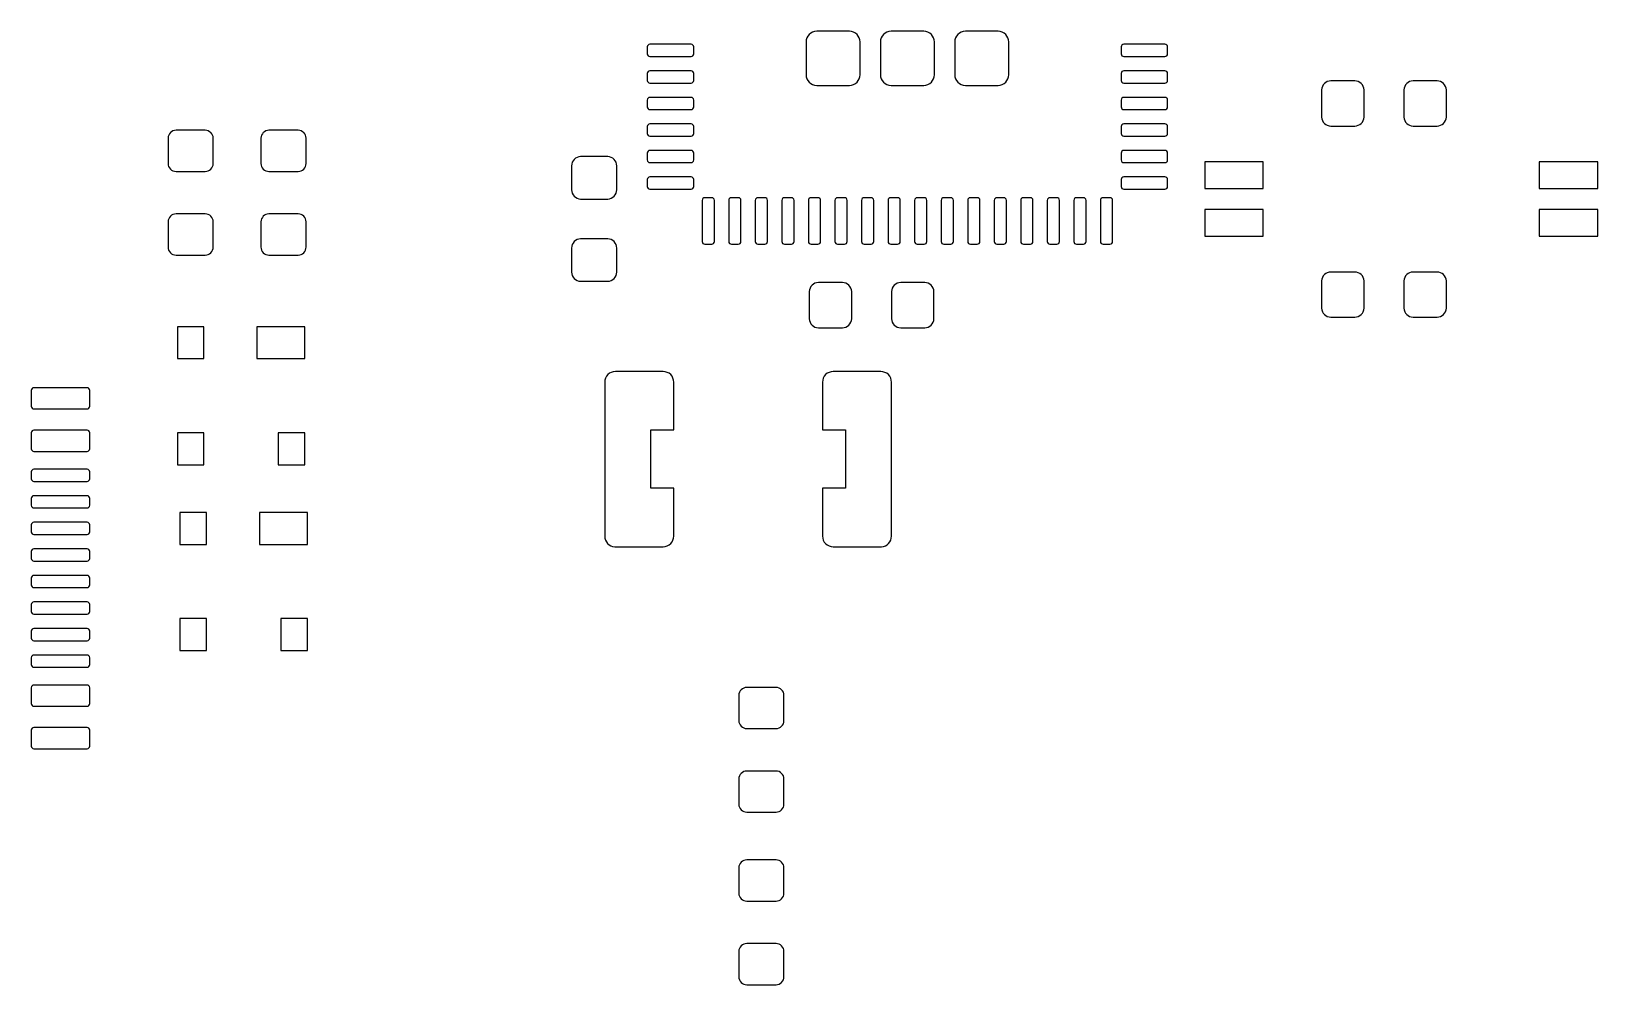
# Model space of a CAD drawing. Extents: x -210 to 210, y -160 to 160.
# Drawn here: x -143.75 to -114.25, y 17.2 to 35.16 of the extents above; entities that cross this region are included whole.
import ezdxf

# ---------------------------------------------------------------- set-up
doc = ezdxf.new("R2010")
doc.units = 0
doc.header["$MEASUREMENT"] = 0
doc.layers.get('0').update_dxf_attribs({"linetype": 'CONTINUOUS'})

msp = doc.modelspace()

# ---------------------------------------------------------------- linework, layer by layer
for points in [[(-128.140996, 34.958999, 0.414611), (-128.341006, 35.158999), (-128.341006, 35.158999), (-128.959004, 35.158999), (-128.959004, 35.158999, 0.414686), (-129.159004, 34.958999), (-129.159004, 34.958999), (-129.159004, 34.341001), (-129.159004, 34.341001, 0.414661), (-128.959004, 34.141001), (-128.959004, 34.141001), (-128.341006, 34.141001), (-128.341006, 34.141001, 0.414629), (-128.140996, 34.341001), (-128.140996, 34.341001), (-128.140996, 34.958999)], [(-126.741006, 34.958999, 0.414582), (-126.940996, 35.158999), (-126.940996, 35.158999), (-127.559004, 35.158999), (-127.559004, 35.158999, 0.414672), (-127.758994, 34.958999), (-127.758994, 34.958999), (-127.758994, 34.341001), (-127.758994, 34.341001, 0.414675), (-127.559004, 34.141001), (-127.559004, 34.141001), (-126.940996, 34.141001), (-126.940996, 34.141001, 0.414568), (-126.741006, 34.341001), (-126.741006, 34.341001), (-126.741006, 34.958999)], [(-125.340996, 34.958999, 0.414568), (-125.541006, 35.158999), (-125.541006, 35.158999), (-126.158994, 35.158999), (-126.158994, 35.158999, 0.414693), (-126.359004, 34.958999), (-126.359004, 34.958999), (-126.359004, 34.341001), (-126.359004, 34.341001, 0.414704), (-126.158994, 34.141001), (-126.158994, 34.141001), (-125.541006, 34.141001), (-125.541006, 34.141001, 0.414586), (-125.340996, 34.341001), (-125.340996, 34.341001), (-125.340996, 34.958999)], [(-131.275, 34.865, 0.414214), (-131.32501, 34.915), (-131.32501, 34.915), (-132.1, 34.915), (-132.1, 34.915, 0.414385), (-132.14999, 34.865), (-132.14999, 34.865), (-132.14999, 34.735002), (-132.14999, 34.735002, 0.414414), (-132.1, 34.685), (-132.1, 34.685), (-131.32501, 34.685), (-131.32501, 34.685, 0.414299), (-131.275, 34.735002), (-131.275, 34.735002), (-131.275, 34.865)], [(-122.35, 34.865, 0.414228), (-122.4, 34.915), (-122.4, 34.915), (-123.175, 34.915), (-123.175, 34.915, 0.414357), (-123.225, 34.865), (-123.225, 34.865), (-123.225, 34.735002), (-123.225, 34.735002, 0.414285), (-123.175, 34.685), (-123.175, 34.685), (-122.4, 34.685), (-122.4, 34.685, 0.414056), (-122.35, 34.735002), (-122.35, 34.735002), (-122.35, 34.865)], [(-131.275, 34.364998, 0.414214), (-131.32501, 34.415), (-131.32501, 34.415), (-132.1, 34.415), (-132.1, 34.415, 0.4144), (-132.14999, 34.364998), (-132.14999, 34.364998), (-132.14999, 34.235), (-132.14999, 34.235, 0.414414), (-132.1, 34.185), (-132.1, 34.185), (-131.32501, 34.185), (-131.32501, 34.185, 0.414299), (-131.275, 34.235), (-131.275, 34.235), (-131.275, 34.364998)], [(-122.35, 34.364998, 0.414228), (-122.4, 34.415), (-122.4, 34.415), (-123.175, 34.415), (-123.175, 34.415, 0.414371), (-123.225, 34.364998), (-123.225, 34.364998), (-123.225, 34.235), (-123.225, 34.235, 0.414256), (-123.175, 34.185), (-123.175, 34.185), (-122.4, 34.185), (-122.4, 34.185, 0.414042), (-122.35, 34.235), (-122.35, 34.235), (-122.35, 34.364998)], [(-118.65, 34.056001, 0.404369), (-118.825, 34.224998), (-118.825, 34.224998), (-119.275, 34.224998), (-119.275, 34.224998, 0.40438), (-119.45, 34.056001), (-119.45, 34.056001), (-119.45, 33.543999), (-119.45, 33.543999, 0.404416), (-119.275, 33.374998), (-119.275, 33.374998), (-118.825, 33.374998), (-118.825, 33.374998, 0.404357), (-118.65, 33.543999), (-118.65, 33.543999), (-118.65, 34.056001)], [(-117.1, 34.056001, 0.404385), (-117.275, 34.224998), (-117.275, 34.224998), (-117.725, 34.224998), (-117.725, 34.224998, 0.40444), (-117.9, 34.056001), (-117.9, 34.056001), (-117.9, 33.543999), (-117.9, 33.543999, 0.404432), (-117.725, 33.374998), (-117.725, 33.374998), (-117.275, 33.374998), (-117.275, 33.374998, 0.404357), (-117.1, 33.543999), (-117.1, 33.543999), (-117.1, 34.056001)], [(-131.275, 33.865, 0.414214), (-131.32501, 33.914998), (-131.32501, 33.914998), (-132.1, 33.914998), (-132.1, 33.914998, 0.414371), (-132.14999, 33.865), (-132.14999, 33.865), (-132.14999, 33.735), (-132.14999, 33.735, 0.414414), (-132.1, 33.684998), (-132.1, 33.684998), (-131.32501, 33.684998), (-131.32501, 33.684998, 0.414299), (-131.275, 33.735), (-131.275, 33.735), (-131.275, 33.865)], [(-122.35, 33.865, 0.414214), (-122.4, 33.914998), (-122.4, 33.914998), (-123.175, 33.914998), (-123.175, 33.914998, 0.414342), (-123.225, 33.865), (-123.225, 33.865), (-123.225, 33.735), (-123.225, 33.735, 0.414271), (-123.175, 33.684998), (-123.175, 33.684998), (-122.4, 33.684998), (-122.4, 33.684998, 0.414056), (-122.35, 33.735), (-122.35, 33.735), (-122.35, 33.865)], [(-131.275, 33.365, 0.414214), (-131.32501, 33.415), (-131.32501, 33.415), (-132.1, 33.415), (-132.1, 33.415, 0.4144), (-132.14999, 33.365), (-132.14999, 33.365), (-132.14999, 33.234998), (-132.14999, 33.234998, 0.414414), (-132.1, 33.185002), (-132.1, 33.185002), (-131.32501, 33.185002), (-131.32501, 33.185002, 0.414299), (-131.275, 33.234998), (-131.275, 33.234998), (-131.275, 33.365)], [(-122.35, 33.365, 0.414214), (-122.4, 33.415), (-122.4, 33.415), (-123.175, 33.415), (-123.175, 33.415, 0.414357), (-123.225, 33.365), (-123.225, 33.365), (-123.225, 33.234998), (-123.225, 33.234998, 0.414228), (-123.175, 33.185002), (-123.175, 33.185002), (-122.4, 33.185002), (-122.4, 33.185002, 0.414028), (-122.35, 33.234998), (-122.35, 33.234998), (-122.35, 33.365)], [(-140.32499, 33.145, 0.413214), (-140.47501, 33.293999), (-140.47501, 33.293999), (-141.02501, 33.293999), (-141.02501, 33.293999, 0.413261), (-141.175, 33.145), (-141.175, 33.145), (-141.175, 32.669998), (-141.175, 32.669998, 0.415207), (-141.02501, 32.52), (-141.02501, 32.52), (-140.47501, 32.52), (-140.47501, 32.52, 0.415139), (-140.32499, 32.669998), (-140.32499, 32.669998), (-140.32499, 33.145)], [(-138.575, 33.145, 0.413214), (-138.725, 33.293999), (-138.725, 33.293999), (-139.275, 33.293999), (-139.275, 33.293999, 0.413261), (-139.42499, 33.145), (-139.42499, 33.145), (-139.42499, 32.669998), (-139.42499, 32.669998, 0.415245), (-139.275, 32.52), (-139.275, 32.52), (-138.725, 32.52), (-138.725, 32.52, 0.415139), (-138.575, 32.669998), (-138.575, 32.669998), (-138.575, 33.145)], [(-132.725, 32.625, 0.404392), (-132.893994, 32.8), (-132.893994, 32.8), (-133.405996, 32.8), (-133.405996, 32.8, 0.404441), (-133.57499, 32.625), (-133.57499, 32.625), (-133.57499, 32.175), (-133.57499, 32.175, 0.404421), (-133.405996, 32.000002), (-133.405996, 32.000002), (-132.893994, 32.000002), (-132.893994, 32.000002, 0.404376), (-132.725, 32.175), (-132.725, 32.175), (-132.725, 32.625)], [(-131.275, 32.865, 0.414214), (-131.32501, 32.915), (-131.32501, 32.915), (-132.1, 32.915), (-132.1, 32.915, 0.414385), (-132.14999, 32.865), (-132.14999, 32.865), (-132.14999, 32.735002), (-132.14999, 32.735002, 0.414428), (-132.1, 32.685), (-132.1, 32.685), (-131.32501, 32.685), (-131.32501, 32.685, 0.414314), (-131.275, 32.735002), (-131.275, 32.735002), (-131.275, 32.865)], [(-122.35, 32.865, 0.414199), (-122.4, 32.915), (-122.4, 32.915), (-123.175, 32.915), (-123.175, 32.915, 0.414357), (-123.225, 32.865), (-123.225, 32.865), (-123.225, 32.735002), (-123.225, 32.735002, 0.414285), (-123.175, 32.685), (-123.175, 32.685), (-122.4, 32.685), (-122.4, 32.685, 0.414056), (-122.35, 32.735002), (-122.35, 32.735002), (-122.35, 32.865)], [(-131.275, 32.365002, 0.414256), (-131.32501, 32.415), (-131.32501, 32.415), (-132.1, 32.415), (-132.1, 32.415, 0.414228), (-132.14999, 32.365002), (-132.14999, 32.365002), (-132.14999, 32.235), (-132.14999, 32.235, 0.414414), (-132.1, 32.185), (-132.1, 32.185), (-131.32501, 32.185), (-131.32501, 32.185, 0.414171), (-131.275, 32.235), (-131.275, 32.235), (-131.275, 32.365002)], [(-122.35, 32.365002, 0.414271), (-122.4, 32.415), (-122.4, 32.415), (-123.175, 32.415), (-123.175, 32.415, 0.414385), (-123.225, 32.365002), (-123.225, 32.365002), (-123.225, 32.235), (-123.225, 32.235, 0.414256), (-123.175, 32.185), (-123.175, 32.185), (-122.4, 32.185), (-122.4, 32.185, 0.414042), (-122.35, 32.235), (-122.35, 32.235), (-122.35, 32.365002)], [(-130.88501, 31.975, 0.414042), (-130.935, 32.024998), (-130.935, 32.024998), (-131.065, 32.024998), (-131.065, 32.024998, 0.414399), (-131.115, 31.975), (-131.115, 31.975), (-131.115, 31.2), (-131.115, 31.2, 0.414328), (-131.065, 31.15), (-131.065, 31.15), (-130.935, 31.15), (-130.935, 31.15, 0.413928), (-130.88501, 31.2), (-130.88501, 31.2), (-130.88501, 31.975)], [(-130.385, 31.975, 0.414042), (-130.435, 32.024998), (-130.435, 32.024998), (-130.565, 32.024998), (-130.565, 32.024998, 0.414342), (-130.615, 31.975), (-130.615, 31.975), (-130.615, 31.2), (-130.615, 31.2, 0.414385), (-130.565, 31.15), (-130.565, 31.15), (-130.435, 31.15), (-130.435, 31.15, 0.413928), (-130.385, 31.2), (-130.385, 31.2), (-130.385, 31.975)], [(-129.885, 31.975, 0.414042), (-129.935, 32.024998), (-129.935, 32.024998), (-130.06499, 32.024998), (-130.06499, 32.024998, 0.414457), (-130.115, 31.975), (-130.115, 31.975), (-130.115, 31.2), (-130.115, 31.2, 0.414385), (-130.06499, 31.15), (-130.06499, 31.15), (-129.935, 31.15), (-129.935, 31.15, 0.413928), (-129.885, 31.2), (-129.885, 31.2), (-129.885, 31.975)], [(-129.38499, 31.975, 0.414099), (-129.435, 32.024998), (-129.435, 32.024998), (-129.565, 32.024998), (-129.565, 32.024998, 0.414342), (-129.61499, 31.975), (-129.61499, 31.975), (-129.61499, 31.2), (-129.61499, 31.2, 0.414385), (-129.565, 31.15), (-129.565, 31.15), (-129.435, 31.15), (-129.435, 31.15, 0.413985), (-129.38499, 31.2), (-129.38499, 31.2), (-129.38499, 31.975)], [(-128.885, 31.975, 0.413985), (-128.93499, 32.024998), (-128.93499, 32.024998), (-129.06501, 32.024998), (-129.06501, 32.024998, 0.414342), (-129.115, 31.975), (-129.115, 31.975), (-129.115, 31.2), (-129.115, 31.2, 0.414271), (-129.06501, 31.15), (-129.06501, 31.15), (-128.93499, 31.15), (-128.93499, 31.15, 0.41387), (-128.885, 31.2), (-128.885, 31.2), (-128.885, 31.975)], [(-128.38499, 31.975, 0.413985), (-128.435, 32.024998), (-128.435, 32.024998), (-128.565, 32.024998), (-128.565, 32.024998, 0.414342), (-128.61501, 31.975), (-128.61501, 31.975), (-128.61501, 31.2), (-128.61501, 31.2, 0.414328), (-128.565, 31.15), (-128.565, 31.15), (-128.435, 31.15), (-128.435, 31.15, 0.413871), (-128.38499, 31.2), (-128.38499, 31.2), (-128.38499, 31.975)], [(-127.885, 31.975, 0.414028), (-127.93499, 32.024998), (-127.93499, 32.024998), (-128.06501, 32.024998), (-128.06501, 32.024998, 0.414342), (-128.115, 31.975), (-128.115, 31.975), (-128.115, 31.2), (-128.115, 31.2, 0.414271), (-128.06501, 31.15), (-128.06501, 31.15), (-127.93499, 31.15), (-127.93499, 31.15, 0.413899), (-127.885, 31.2), (-127.885, 31.2), (-127.885, 31.975)], [(-127.38501, 31.975, 0.414142), (-127.435, 32.024998), (-127.435, 32.024998), (-127.565, 32.024998), (-127.565, 32.024998, 0.414442), (-127.615, 31.975), (-127.615, 31.975), (-127.615, 31.2), (-127.615, 31.2, 0.414328), (-127.565, 31.15), (-127.565, 31.15), (-127.435, 31.15), (-127.435, 31.15, 0.414013), (-127.38501, 31.2), (-127.38501, 31.2), (-127.38501, 31.975)], [(-126.885, 31.975, 0.414142), (-126.93501, 32.024998), (-126.93501, 32.024998), (-127.065, 32.024998), (-127.065, 32.024998, 0.414385), (-127.115, 31.975), (-127.115, 31.975), (-127.115, 31.2), (-127.115, 31.2, 0.414271), (-127.065, 31.15), (-127.065, 31.15), (-126.93501, 31.15), (-126.93501, 31.15, 0.414013), (-126.885, 31.2), (-126.885, 31.2), (-126.885, 31.975)], [(-126.385, 31.975, 0.414085), (-126.435, 32.024998), (-126.435, 32.024998), (-126.56499, 32.024998), (-126.56499, 32.024998, 0.4145), (-126.615, 31.975), (-126.615, 31.975), (-126.615, 31.2), (-126.615, 31.2, 0.414385), (-126.56499, 31.15), (-126.56499, 31.15), (-126.435, 31.15), (-126.435, 31.15, 0.413956), (-126.385, 31.2), (-126.385, 31.2), (-126.385, 31.975)], [(-125.88499, 31.975, 0.414142), (-125.935, 32.024998), (-125.935, 32.024998), (-126.065, 32.024998), (-126.065, 32.024998, 0.4145), (-126.11499, 31.975), (-126.11499, 31.975), (-126.11499, 31.2), (-126.11499, 31.2, 0.414385), (-126.065, 31.15), (-126.065, 31.15), (-125.935, 31.15), (-125.935, 31.15, 0.414013), (-125.88499, 31.2), (-125.88499, 31.2), (-125.88499, 31.975)], [(-125.385, 31.975, 0.414028), (-125.43499, 32.024998), (-125.43499, 32.024998), (-125.56499, 32.024998), (-125.56499, 32.024998, 0.4145), (-125.615, 31.975), (-125.615, 31.975), (-125.615, 31.2), (-125.615, 31.2, 0.414385), (-125.56499, 31.15), (-125.56499, 31.15), (-125.43499, 31.15), (-125.43499, 31.15, 0.413899), (-125.385, 31.2), (-125.385, 31.2), (-125.385, 31.975)], [(-124.885, 31.975, 0.414085), (-124.935, 32.024998), (-124.935, 32.024998), (-125.065, 32.024998), (-125.065, 32.024998, 0.414442), (-125.11499, 31.975), (-125.11499, 31.975), (-125.11499, 31.2), (-125.11499, 31.2, 0.414328), (-125.065, 31.15), (-125.065, 31.15), (-124.935, 31.15), (-124.935, 31.15, 0.413956), (-124.885, 31.2), (-124.885, 31.2), (-124.885, 31.975)], [(-124.385, 31.975, 0.414085), (-124.435, 32.024998), (-124.435, 32.024998), (-124.565, 32.024998), (-124.565, 32.024998, 0.414442), (-124.615, 31.975), (-124.615, 31.975), (-124.615, 31.2), (-124.615, 31.2, 0.414328), (-124.565, 31.15), (-124.565, 31.15), (-124.435, 31.15), (-124.435, 31.15, 0.413956), (-124.385, 31.2), (-124.385, 31.2), (-124.385, 31.975)], [(-123.885, 31.975, 0.414085), (-123.935, 32.024998), (-123.935, 32.024998), (-124.065, 32.024998), (-124.065, 32.024998, 0.414442), (-124.115, 31.975), (-124.115, 31.975), (-124.115, 31.2), (-124.115, 31.2, 0.414328), (-124.065, 31.15), (-124.065, 31.15), (-123.935, 31.15), (-123.935, 31.15, 0.413956), (-123.885, 31.2), (-123.885, 31.2), (-123.885, 31.975)], [(-123.385, 31.975, 0.414085), (-123.435, 32.024998), (-123.435, 32.024998), (-123.565, 32.024998), (-123.565, 32.024998, 0.414442), (-123.615, 31.975), (-123.615, 31.975), (-123.615, 31.2), (-123.615, 31.2, 0.414328), (-123.565, 31.15), (-123.565, 31.15), (-123.435, 31.15), (-123.435, 31.15, 0.413956), (-123.385, 31.2), (-123.385, 31.2), (-123.385, 31.975)], [(-140.32499, 31.569998, 0.413233), (-140.47501, 31.720002), (-140.47501, 31.720002), (-141.02501, 31.720002), (-141.02501, 31.720002, 0.413275), (-141.175, 31.569998), (-141.175, 31.569998), (-141.175, 31.095), (-141.175, 31.095, 0.415221), (-141.02501, 30.945), (-141.02501, 30.945), (-140.47501, 30.945), (-140.47501, 30.945, 0.415125), (-140.32499, 31.095), (-140.32499, 31.095), (-140.32499, 31.569998)], [(-138.575, 31.569998, 0.413233), (-138.725, 31.720002), (-138.725, 31.720002), (-139.275, 31.720002), (-139.275, 31.720002, 0.413275), (-139.42499, 31.569998), (-139.42499, 31.569998), (-139.42499, 31.095), (-139.42499, 31.095, 0.41524), (-139.275, 30.945), (-139.275, 30.945), (-138.725, 30.945), (-138.725, 30.945, 0.415125), (-138.575, 31.095), (-138.575, 31.095), (-138.575, 31.569998)], [(-132.725, 31.075, 0.404416), (-132.893994, 31.25), (-132.893994, 31.25), (-133.405996, 31.25), (-133.405996, 31.25, 0.404457), (-133.57499, 31.075), (-133.57499, 31.075), (-133.57499, 30.625), (-133.57499, 30.625, 0.404457), (-133.405996, 30.45), (-133.405996, 30.45), (-132.893994, 30.45), (-132.893994, 30.45, 0.404392), (-132.725, 30.625), (-132.725, 30.625), (-132.725, 31.075)], [(-128.3, 30.255999, 0.404345), (-128.475, 30.425), (-128.475, 30.425), (-128.925, 30.425), (-128.925, 30.425, 0.404444), (-129.09999, 30.255999), (-129.09999, 30.255999), (-129.09999, 29.743999), (-129.09999, 29.743999, 0.404456), (-128.925, 29.575), (-128.925, 29.575), (-128.475, 29.575), (-128.475, 29.575, 0.404322), (-128.3, 29.743999), (-128.3, 29.743999), (-128.3, 30.255999)], [(-126.74999, 30.255999, 0.40433), (-126.92501, 30.425), (-126.92501, 30.425), (-127.37501, 30.425), (-127.37501, 30.425, 0.404384), (-127.55001, 30.255999), (-127.55001, 30.255999), (-127.55001, 29.743999), (-127.55001, 29.743999, 0.404413), (-127.37501, 29.575), (-127.37501, 29.575), (-126.92501, 29.575), (-126.92501, 29.575, 0.404326), (-126.74999, 29.743999), (-126.74999, 29.743999), (-126.74999, 30.255999)], [(-118.65, 30.455999, 0.404369), (-118.825, 30.625), (-118.825, 30.625), (-119.275, 30.625), (-119.275, 30.625, 0.404388), (-119.45, 30.455999), (-119.45, 30.455999), (-119.45, 29.944001), (-119.45, 29.944001, 0.404432), (-119.275, 29.775), (-119.275, 29.775), (-118.825, 29.775), (-118.825, 29.775, 0.404381), (-118.65, 29.944001), (-118.65, 29.944001), (-118.65, 30.455999)], [(-117.1, 30.455999, 0.404385), (-117.275, 30.625), (-117.275, 30.625), (-117.725, 30.625), (-117.725, 30.625, 0.404444), (-117.9, 30.455999), (-117.9, 30.455999), (-117.9, 29.944001), (-117.9, 29.944001, 0.404448), (-117.725, 29.775), (-117.725, 29.775), (-117.275, 29.775), (-117.275, 29.775, 0.404381), (-117.1, 29.944001), (-117.1, 29.944001), (-117.1, 30.455999)], [(-131.65, 28.55, 0.414389), (-131.85, 28.75), (-131.85, 28.75), (-132.75, 28.75), (-132.75, 28.75, 0.414439), (-132.94999, 28.55), (-132.94999, 28.55), (-132.94999, 25.65), (-132.94999, 25.65, 0.395519), (-132.762998, 25.45), (-132.762998, 25.45), (-131.85, 25.45), (-131.85, 25.45, 0.414375), (-131.65, 25.65), (-131.65, 25.65), (-131.65, 26.55), (-131.65, 26.55), (-132.082998, 26.55), (-132.082998, 26.55), (-132.082998, 27.65), (-132.082998, 27.65), (-131.65, 27.65), (-131.65, 27.65), (-131.65, 28.55)], [(-127.55001, 28.55, 0.414382), (-127.74999, 28.75), (-127.74999, 28.75), (-128.64999, 28.75), (-128.64999, 28.75, 0.414428), (-128.85, 28.55), (-128.85, 28.55), (-128.85, 27.65), (-128.85, 27.65), (-128.417002, 27.65), (-128.417002, 27.65), (-128.417002, 26.55), (-128.417002, 26.55), (-128.85, 26.55), (-128.85, 26.55), (-128.85, 25.65), (-128.85, 25.65, 0.414446), (-128.64999, 25.45), (-128.64999, 25.45), (-127.737002, 25.45), (-127.737002, 25.45, 0.395428), (-127.55001, 25.65), (-127.55001, 25.65), (-127.55001, 28.55)], [(-142.64999, 28.394001, 0.417025), (-142.7, 28.445), (-142.7, 28.445), (-143.7, 28.445), (-143.7, 28.445, 0.41717), (-143.75, 28.394001), (-143.75, 28.394001), (-143.75, 28.095), (-143.75, 28.095, 0.417098), (-143.7, 28.045), (-143.7, 28.045), (-142.7, 28.045), (-142.7, 28.045, 0.416982), (-142.64999, 28.095), (-142.64999, 28.095), (-142.64999, 28.394001)], [(-142.64999, 27.595, 0.411237), (-142.7, 27.645), (-142.7, 27.645), (-143.7, 27.645), (-143.7, 27.645, 0.411377), (-143.75, 27.595), (-143.75, 27.595), (-143.75, 27.295), (-143.75, 27.295, 0.417026), (-143.7, 27.245), (-143.7, 27.245), (-142.7, 27.245), (-142.7, 27.245, 0.41691), (-142.64999, 27.295), (-142.64999, 27.295), (-142.64999, 27.595)], [(-142.64999, 26.86, 0.411251), (-142.7, 26.91), (-142.7, 26.91), (-143.7, 26.91), (-143.7, 26.91, 0.411377), (-143.75, 26.86), (-143.75, 26.86), (-143.75, 26.73), (-143.75, 26.73, 0.417041), (-143.7, 26.68), (-143.7, 26.68), (-142.7, 26.68), (-142.7, 26.68, 0.416924), (-142.64999, 26.73), (-142.64999, 26.73), (-142.64999, 26.86)], [(-142.64999, 26.36, 0.411237), (-142.7, 26.41), (-142.7, 26.41), (-143.7, 26.41), (-143.7, 26.41, 0.411377), (-143.75, 26.36), (-143.75, 26.36), (-143.75, 26.23), (-143.75, 26.23, 0.417041), (-143.7, 26.18), (-143.7, 26.18), (-142.7, 26.18), (-142.7, 26.18, 0.416924), (-142.64999, 26.23), (-142.64999, 26.23), (-142.64999, 26.36)], [(-142.64999, 25.86, 0.411251), (-142.7, 25.91), (-142.7, 25.91), (-143.7, 25.91), (-143.7, 25.91, 0.411377), (-143.75, 25.86), (-143.75, 25.86), (-143.75, 25.73), (-143.75, 25.73, 0.417041), (-143.7, 25.68), (-143.7, 25.68), (-142.7, 25.68), (-142.7, 25.68, 0.416924), (-142.64999, 25.73), (-142.64999, 25.73), (-142.64999, 25.86)], [(-142.64999, 25.36, 0.411237), (-142.7, 25.41), (-142.7, 25.41), (-143.7, 25.41), (-143.7, 25.41, 0.411377), (-143.75, 25.36), (-143.75, 25.36), (-143.75, 25.23), (-143.75, 25.23, 0.417041), (-143.7, 25.18), (-143.7, 25.18), (-142.7, 25.18), (-142.7, 25.18, 0.416924), (-142.64999, 25.23), (-142.64999, 25.23), (-142.64999, 25.36)], [(-142.64999, 24.86, 0.411237), (-142.7, 24.91), (-142.7, 24.91), (-143.7, 24.91), (-143.7, 24.91, 0.411377), (-143.75, 24.86), (-143.75, 24.86), (-143.75, 24.73), (-143.75, 24.73, 0.417041), (-143.7, 24.68), (-143.7, 24.68), (-142.7, 24.68), (-142.7, 24.68, 0.416924), (-142.64999, 24.73), (-142.64999, 24.73), (-142.64999, 24.86)], [(-142.64999, 24.36, 0.411237), (-142.7, 24.41), (-142.7, 24.41), (-143.7, 24.41), (-143.7, 24.41, 0.411377), (-143.75, 24.36), (-143.75, 24.36), (-143.75, 24.23), (-143.75, 24.23, 0.417041), (-143.7, 24.18), (-143.7, 24.18), (-142.7, 24.18), (-142.7, 24.18, 0.41691), (-142.64999, 24.23), (-142.64999, 24.23), (-142.64999, 24.36)], [(-142.64999, 23.86, 0.411237), (-142.7, 23.91), (-142.7, 23.91), (-143.7, 23.91), (-143.7, 23.91, 0.411392), (-143.75, 23.86), (-143.75, 23.86), (-143.75, 23.73), (-143.75, 23.73, 0.417041), (-143.7, 23.68), (-143.7, 23.68), (-142.7, 23.68), (-142.7, 23.68, 0.416924), (-142.64999, 23.73), (-142.64999, 23.73), (-142.64999, 23.86)], [(-142.64999, 23.36, 0.411237), (-142.7, 23.41), (-142.7, 23.41), (-143.7, 23.41), (-143.7, 23.41, 0.411377), (-143.75, 23.36), (-143.75, 23.36), (-143.75, 23.23), (-143.75, 23.23, 0.417026), (-143.7, 23.18), (-143.7, 23.18), (-142.7, 23.18), (-142.7, 23.18, 0.41691), (-142.64999, 23.23), (-142.64999, 23.23), (-142.64999, 23.36)], [(-142.64999, 22.795, 0.411237), (-142.7, 22.845), (-142.7, 22.845), (-143.7, 22.845), (-143.7, 22.845, 0.411377), (-143.75, 22.795), (-143.75, 22.795), (-143.75, 22.495), (-143.75, 22.495, 0.417041), (-143.7, 22.445), (-143.7, 22.445), (-142.7, 22.445), (-142.7, 22.445, 0.416924), (-142.64999, 22.495), (-142.64999, 22.495), (-142.64999, 22.795)], [(-129.575, 22.65, 0.414128), (-129.72499, 22.8), (-129.72499, 22.8), (-130.275, 22.8), (-130.275, 22.8, 0.414218), (-130.42501, 22.65), (-130.42501, 22.65), (-130.42501, 22.175), (-130.42501, 22.175, 0.41428), (-130.275, 22.025), (-130.275, 22.025), (-129.72499, 22.025), (-129.72499, 22.025, 0.414137), (-129.575, 22.175), (-129.575, 22.175), (-129.575, 22.65)], [(-142.64999, 21.994001, 0.417054), (-142.7, 22.045), (-142.7, 22.045), (-143.7, 22.045), (-143.7, 22.045, 0.417227), (-143.75, 21.994001), (-143.75, 21.994001), (-143.75, 21.695), (-143.75, 21.695, 0.417011), (-143.7, 21.645), (-143.7, 21.645), (-142.7, 21.645), (-142.7, 21.645, 0.416982), (-142.64999, 21.695), (-142.64999, 21.695), (-142.64999, 21.994001)], [(-129.575, 21.075, 0.414128), (-129.72499, 21.225), (-129.72499, 21.225), (-130.275, 21.225), (-130.275, 21.225, 0.414223), (-130.42501, 21.075), (-130.42501, 21.075), (-130.42501, 20.6), (-130.42501, 20.6, 0.414271), (-130.275, 20.45), (-130.275, 20.45), (-129.72499, 20.45), (-129.72499, 20.45, 0.414113), (-129.575, 20.6), (-129.575, 20.6), (-129.575, 21.075)], [(-129.575, 19.4, 0.414135), (-129.72499, 19.549999), (-129.72499, 19.549999), (-130.275, 19.549999), (-130.275, 19.549999, 0.414233), (-130.42501, 19.4), (-130.42501, 19.4), (-130.42501, 18.925), (-130.42501, 18.925, 0.414271), (-130.275, 18.774999), (-130.275, 18.774999), (-129.72499, 18.774999), (-129.72499, 18.774999, 0.414128), (-129.575, 18.925), (-129.575, 18.925), (-129.575, 19.4)], [(-129.575, 17.825, 0.414137), (-129.72499, 17.975001), (-129.72499, 17.975001), (-130.275, 17.975001), (-130.275, 17.975001, 0.41423), (-130.42501, 17.825), (-130.42501, 17.825), (-130.42501, 17.35), (-130.42501, 17.35, 0.414268), (-130.275, 17.2), (-130.275, 17.2), (-129.72499, 17.2), (-129.72499, 17.2, 0.414128), (-129.575, 17.35), (-129.575, 17.35), (-129.575, 17.825)]]:
    msp.add_lwpolyline(points, format="xyb")
for points in [[(-120.55, 32.699998), (-121.65, 32.699998), (-121.65, 32.699998), (-121.65, 32.2), (-121.65, 32.2), (-120.55, 32.2), (-120.55, 32.2), (-120.55, 32.699998)], [(-114.25, 32.699998), (-115.35, 32.699998), (-115.35, 32.699998), (-115.35, 32.2), (-115.35, 32.2), (-114.25, 32.2), (-114.25, 32.2), (-114.25, 32.699998)], [(-120.55, 31.799998), (-121.65, 31.799998), (-121.65, 31.799998), (-121.65, 31.3), (-121.65, 31.3), (-120.55, 31.3), (-120.55, 31.3), (-120.55, 31.799998)], [(-114.25, 31.799998), (-115.35, 31.799998), (-115.35, 31.799998), (-115.35, 31.3), (-115.35, 31.3), (-114.25, 31.3), (-114.25, 31.3), (-114.25, 31.799998)], [(-140.49999, 29.595), (-141, 29.595), (-141, 29.595), (-141, 28.995), (-141, 28.995), (-140.49999, 28.995), (-140.49999, 28.995), (-140.49999, 29.595)], [(-138.60001, 29.595), (-139.50001, 29.595), (-139.50001, 29.595), (-139.50001, 28.995), (-139.50001, 28.995), (-138.60001, 28.995), (-138.60001, 28.995), (-138.60001, 29.595)], [(-140.49999, 27.595), (-141, 27.595), (-141, 27.595), (-141, 26.995), (-141, 26.995), (-140.49999, 26.995), (-140.49999, 26.995), (-140.49999, 27.595)], [(-138.60001, 27.595), (-139.1, 27.595), (-139.1, 27.595), (-139.1, 26.995), (-139.1, 26.995), (-138.60001, 26.995), (-138.60001, 26.995), (-138.60001, 27.595)], [(-140.45, 26.095), (-140.94999, 26.095), (-140.94999, 26.095), (-140.94999, 25.493999), (-140.94999, 25.493999), (-140.45, 25.493999), (-140.45, 25.493999), (-140.45, 26.095)], [(-138.55, 26.095), (-139.45, 26.095), (-139.45, 26.095), (-139.45, 25.493999), (-139.45, 25.493999), (-138.55, 25.493999), (-138.55, 25.493999), (-138.55, 26.095)], [(-140.45, 24.095), (-140.94999, 24.095), (-140.94999, 24.095), (-140.94999, 23.495), (-140.94999, 23.495), (-140.45, 23.495), (-140.45, 23.495), (-140.45, 24.095)], [(-138.55, 24.095), (-139.05001, 24.095), (-139.05001, 24.095), (-139.05001, 23.495), (-139.05001, 23.495), (-138.55, 23.495), (-138.55, 23.495), (-138.55, 24.095)]]:
    msp.add_lwpolyline(points)

doc.saveas('drawing.dxf')
